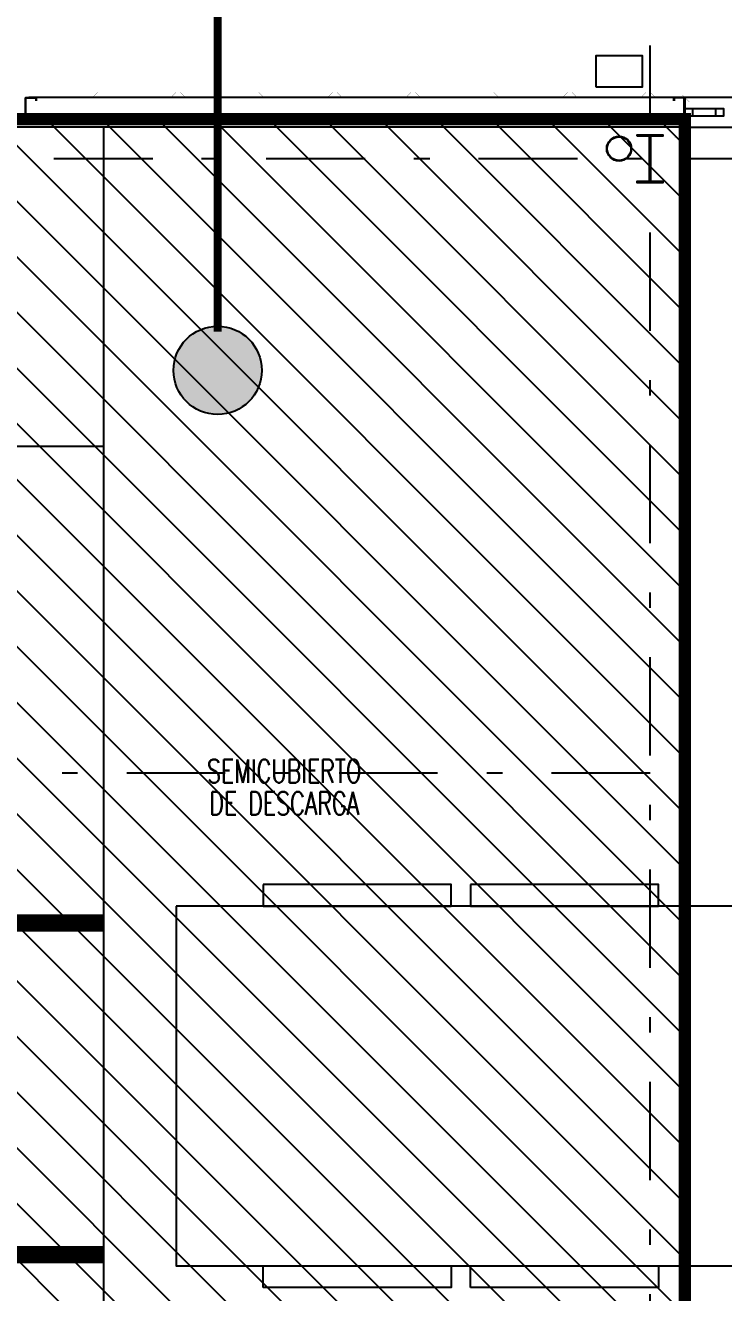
# Model space of a CAD drawing. Header units: millimetres. Extents: x -77 to 207, y -160 to 187.
# Drawn here: x -25.25 to -20.74, y 34.07 to 42.24 of the extents above; entities that cross this region are included whole.
import ezdxf
from ezdxf.enums import TextEntityAlignment as Align
from ezdxf.xclip import XClip

# ---------------------------------------------------------------- set-up
doc = ezdxf.new("R2010")
doc.units = ezdxf.units.MM
doc.header["$LTSCALE"] = 0.1
doc.linetypes.add('X REF - ANELO INST bind$0$X REF - ANELO$0$DASHDOT2', pattern=[12.7, 6.35, -3.175, 0, -3.175])
doc.linetypes.add('X REF - ANELO INST bind$0$X REF - ANELO$0$DASHED', pattern=[0.75, 0.5, -0.25])
for name, color, linetype in [('C08 CH trapezoidal', 148, 'Continuous'), ('X REF - ANELO INST bind$0$X REF - ANELO EXT$0$A-VISTAS', 8, 'Continuous'), ('X REF - ANELO INST bind$0$X REF - ANELO EXT$0$C-METALICA', 8, 'Continuous'), ('X REF - ANELO INST bind$0$X REF - ANELO EXT$0$E-REJILLAS', 8, 'Continuous'), ('X REF - ANELO INST bind$0$X REF - ANELO EXT$0$E-VEHICULOS', 8, 'Continuous'), ('X REF - ANELO INST bind$0$X REF - ANELO EXT$0$R-NOMBRE LOCAL', 7, 'Continuous'), ('X REF - ANELO INST bind$0$X REF - ANELO$0$A-CHAPA TRAPEZOIDAL', 8, 'Continuous'), ('X REF - ANELO INST bind$0$X REF - ANELO$0$A-VISTAS', 8, 'Continuous'), ('X REF - ANELO INST bind$0$X REF - ANELO$0$E-GENERAL', 8, 'Continuous'), ('X REF - ANELO INST bind$0$X REF - ANELO$0$E-MONTANTE PLUVIAL', 8, 'Continuous'), ('X REF - ANELO INST bind$0$X REF - ANELO$0$MET-COLUMNA METALICA', 7, 'Continuous'), ('X REF - ANELO INST bind$0$X REF - ANELO$0$MET-CORREAS DE CV', 7, 'Continuous'), ('X REF - ANELO INST bind$0$X REF - ANELO$0$MET-EJE CABRIADAS', 8, 'X REF - ANELO INST bind$0$X REF - ANELO$0$DASHDOT2'), ('X REF - ANELO INST bind$0$X REF - ANELO$0$P-PINT VIAL AMARILLA', 9, 'Continuous'), ('X REF - ANELO INST bind$0$X REF - ANELO$0$PROY', 8, 'X REF - ANELO INST bind$0$X REF - ANELO$0$DASHED')]:
    doc.layers.add(name, color=color, linetype=linetype)
doc.styles.add('X REF - ANELO INST bind$0$X REF - ANELO EXT$0$VAUX', font='romans.shx', dxfattribs={"width": 0.85})

# ---------------------------------------------------------------- blocks, each defined once
blk = doc.blocks.new('X REF - ANELO INST bind$0$X REF - ANELO EXT$0$camion')
at = {"layer": 'X REF - ANELO INST bind$0$X REF - ANELO EXT$0$E-VEHICULOS'}
for points in [[(1.2585, -1.0353), (-1.0621, -1.0353), (-1.0621, -15.535), (1.2585, -15.535)], [(-1.2018, -1.5954), (-1.0621, -1.5954), (-1.0621, -2.8086), (-1.2018, -2.8086)], [(1.3982, -1.5954), (1.2585, -1.5954), (1.2585, -2.8086), (1.3982, -2.8086)], [(-1.2018, -2.9341), (-1.0621, -2.9341), (-1.0621, -4.1473), (-1.2018, -4.1473)], [(1.3982, -2.9341), (1.2585, -2.9341), (1.2585, -4.1473), (1.3982, -4.1473)]]:
    blk.add_lwpolyline(points, close=True, dxfattribs=at)
blk = doc.blocks.new('X REF - ANELO INST bind$0$X REF - ANELO EXT$0$N Local')
at = {"layer": 'X REF - ANELO INST bind$0$X REF - ANELO EXT$0$R-NOMBRE LOCAL', "lineweight": 0, "style": 'X REF - ANELO INST bind$0$X REF - ANELO EXT$0$VAUX', "width": 0.85}
for p in [(6337.572, -934.455), (6337.572, -934.715)]:
    blk.add_attdef('NOMBRE', text='', height=0.182, dxfattribs=at).set_placement(p, align=Align.CENTER)
blk = doc.blocks.new('X REF - ANELO INST bind$0$X REF - ANELO EXT$0$rpluvial')
blk.add_lwpolyline([(1964.5718, 1190.3267), (1964.8718, 1190.3267), (1964.8718, 1190.5267), (1964.5718, 1190.5267)], close=True)
blk = doc.blocks.new('X REF - ANELO INST bind$0$X REF - ANELO EXT')
at = {"layer": 'X REF - ANELO INST bind$0$X REF - ANELO EXT$0$A-VISTAS'}
for p, q in [((-24.7429, 41.588), (-24.7429, 29.7951)), ((-26.2426, 39.5284), (-24.7429, 39.5284))]:
    blk.add_line(p, q, dxfattribs=at)
for points in [[(-11.8079, 41.753), (-11.8079, 41.778), (-20.9926, 41.778)], [(-20.9926, 41.588), (-11.8079, 41.588), (-11.8079, 41.613)]]:
    blk.add_lwpolyline(points, dxfattribs=at)
at = {"layer": 'X REF - ANELO INST bind$0$X REF - ANELO EXT$0$C-METALICA'}
for p, q in [((-20.9426, 41.708), (-20.7926, 41.708)), ((-20.7926, 41.658), (-20.9426, 41.658))]:
    blk.add_line(p, q, dxfattribs=at)
for points in [[(-20.9926, 41.708), (-20.9426, 41.708), (-20.9426, 41.658), (-20.9926, 41.658)], [(-20.7926, 41.708), (-20.7426, 41.708), (-20.7426, 41.658), (-20.7926, 41.658)]]:
    blk.add_lwpolyline(points, close=True, dxfattribs=at)
ref = blk.add_blockref('X REF - ANELO INST bind$0$X REF - ANELO EXT$0$N Local', (5046.4799, 784.9212, -0.0175), dxfattribs=dict(xscale=-0.7999999999999545, yscale=0.8000000000000114, zscale=0.8))
ref.add_attrib('NOMBRE', 'SEMICUBIERTO', dxfattribs={"layer": 'X REF - ANELO INST bind$0$X REF - ANELO EXT$0$R-NOMBRE LOCAL', "lineweight": 0, "height": 0.15, "style": 'X REF - ANELO INST bind$0$X REF - ANELO EXT$0$VAUX', "width": 0.7}).set_placement((-23.5775, 37.3573, -0.0175), align=Align.CENTER)
ref.add_attrib('NOMBRE', 'DE DESCARGA', dxfattribs={"layer": 'X REF - ANELO INST bind$0$X REF - ANELO EXT$0$R-NOMBRE LOCAL', "lineweight": 0, "height": 0.15, "style": 'X REF - ANELO INST bind$0$X REF - ANELO EXT$0$VAUX', "width": 0.7}).set_placement((-23.5775, 37.1493, -0.0175), align=Align.CENTER)
at = {"color": 0, "rotation": 90}
blk.add_blockref('X REF - ANELO INST bind$0$X REF - ANELO EXT$0$camion', (-25.3094, 35.3021, 0.0175), dxfattribs=at)
at = {"layer": 'X REF - ANELO INST bind$0$X REF - ANELO EXT$0$E-REJILLAS'}
blk.add_blockref('X REF - ANELO INST bind$0$X REF - ANELO EXT$0$rpluvial', (-1986.1388, -1148.4785, 0.0103), dxfattribs=at)
blk = doc.blocks.new('X REF - ANELO INST bind$0$X REF - ANELO$0$CMETP')
at = {"layer": 'X REF - ANELO INST bind$0$X REF - ANELO$0$MET-COLUMNA METALICA'}
blk.add_hatch(color=256, dxfattribs=at).paths.add_polyline_path([(-0.0825, 0), (-0.0825, 0.0097), (-0.0073, 0.0097, 0.414214), (-0.0029, 0.0141), (-0.0029, 0.2958, 0.414214), (-0.0073, 0.3002), (-0.0825, 0.3002), (-0.0825, 0.31), (0.0825, 0.31), (0.0825, 0.3002), (0.0073, 0.3002, 0.414214), (0.0029, 0.2958), (0.0029, 0.0141, 0.414214), (0.0073, 0.0097), (0.0825, 0.0097), (0.0825, 0)])
blk.add_lwpolyline([(0.0825, 0.3002), (0.0825, 0.31), (-0.0825, 0.31), (-0.0825, 0.3002), (-0.0073, 0.3002, -0.414214), (-0.0029, 0.2958), (-0.0029, 0.0141, -0.414214), (-0.0073, 0.0097), (-0.0825, 0.0097), (-0.0825, 0), (0.0825, 0), (0.0825, 0.0097), (0.0073, 0.0097, -0.414214), (0.0029, 0.0141), (0.0029, 0.2958, -0.414214), (0.0073, 0.3002)], format="xyb", close=True, dxfattribs=at)
blk = doc.blocks.new('X REF - ANELO INST bind$0$X REF - ANELO')
at = {"layer": 'X REF - ANELO INST bind$0$X REF - ANELO$0$A-CHAPA TRAPEZOIDAL', "const_width": 0.0006}
for points in [[(-25.0626, 41.7828), (-25.0926, 41.7828), (-25.0966, 41.7868), (-25.1272, 41.7868), (-25.1312, 41.7828), (-25.1612, 41.7828), (-25.1652, 41.7868), (-25.1952, 41.7868), (-25.1992, 41.7828), (-25.2253, 41.7828)], [(-25.0626, 41.6332), (-25.0926, 41.6332), (-25.0966, 41.6292), (-25.1272, 41.6292), (-25.1312, 41.6332), (-25.1612, 41.6332), (-25.1652, 41.6292), (-25.1952, 41.6292), (-25.1992, 41.6332), (-25.2253, 41.6332)]]:
    blk.add_lwpolyline(points, dxfattribs=at)
at = {"layer": 'X REF - ANELO INST bind$0$X REF - ANELO$0$A-CHAPA TRAPEZOIDAL'}
for points in [[(-23.5466, 41.7828, 0.0006, 0.0006, 0), (-23.5766, 41.7828, 0.0006, 0.0006, 0), (-23.5806, 41.7868, 0.0006, 0.0006, 0), (-23.6112, 41.7868, 0.0006, 0.0006, 0), (-23.6152, 41.7828, 0.0006, 0.0006, 0), (-23.6452, 41.7828, 0.0006, 0.0006, 0), (-23.6492, 41.7868, 0.0006, 0.0006, 0), (-23.6792, 41.7868, 0.0006, 0.0006, 0), (-23.6832, 41.7828, 0.0006, 0.0006, 0), (-23.7132, 41.7828, 0.0006, 0.0006, 0), (-23.7415, 41.8111, 0.0006, 0.0006, 0), (-23.7715, 41.8111, 0.0006, 0.0006, 0), (-23.7998, 41.7828, 0.0006, 0.0006, 0), (-23.8298, 41.7828, 0.0006, 0.0006, 0), (-23.8338, 41.7868, 0.0006, 0.0006, 0), (-23.8638, 41.7868, 0.0006, 0.0006, 0), (-23.8678, 41.7828, 0.0006, 0.0006, 0), (-23.8978, 41.7828, 0.0006, 0.0006, 0), (-23.9018, 41.7868, 0.0006, 0.0006, 0), (-23.9318, 41.7868, 0.0006, 0.0006, 0), (-23.9358, 41.7828, 0.0006, 0.0006, 0), (-23.9658, 41.7828, 0.0006, 0.0006, 0), (-23.994, 41.8111, 0.0006, 0.0006, 0), (-24.024, 41.8111, 0.0006, 0.0006, 0), (-24.0523, 41.7828, 0.0006, 0.0006, 0), (-24.0823, 41.7828, 0.0006, 0.0006, 0), (-24.0863, 41.7868, 0.0006, 0.0006, 0), (-24.1163, 41.7868, 0.0006, 0.0006, 0), (-24.1203, 41.7828, 0.0006, 0.0006, 0), (-24.1503, 41.7828, 0.0006, 0.0006, 0), (-24.1543, 41.7868, 0.0006, 0.0006, 0), (-24.1843, 41.7868, 0.0006, 0.0006, 0), (-24.1883, 41.7828, 0.0006, 0.0006, 0), (-24.2183, 41.7828, 0.0006, 0.0006, 0), (-24.2466, 41.8111, 0.0006, 0.0006, 0), (-24.2766, 41.8111, 0.0006, 0.0006, 0), (-24.3049, 41.7828, 0.0006, 0.0006, 0), (-24.3349, 41.7828, 0.0006, 0.0006, 0), (-24.3389, 41.7868, 0.0006, 0.0006, 0), (-24.3689, 41.7868, 0.0006, 0.0006, 0), (-24.3729, 41.7828, 0.0006, 0.0006, 0), (-24.4029, 41.7828, 0.0006, 0.0006, 0), (-24.4069, 41.7868, 0.0006, 0.0006, 0), (-24.4369, 41.7868, 0.0006, 0.0006, 0), (-24.4409, 41.7828, 0.0006, 0.0006, 0), (-24.4709, 41.7828, 0.0006, 0.0006, 0), (-24.4992, 41.8111, 0.0006, 0.0006, 0), (-24.5292, 41.8111, 0.0006, 0.0006, 0), (-24.5575, 41.7828, 0.0006, 0.0006, 0), (-24.5875, 41.7828, 0.0006, 0.0006, 0), (-24.5915, 41.7868, 0.0006, 0.0006, 0), (-24.6215, 41.7868, 0.0006, 0.0006, 0), (-24.6255, 41.7828, 0.0006, 0.0006, 0), (-24.6555, 41.7828, 0.0006, 0.0006, 0), (-24.6595, 41.7868, 0.0006, 0.0006, 0), (-24.6895, 41.7868, 0.0006, 0.0006, 0), (-24.6935, 41.7828, 0.0006, 0.0006, 0), (-24.7235, 41.7828, 0.0006, 0.0006, 0), (-24.7517, 41.8111, 0.0006, 0.0006, 0), (-24.7817, 41.8111, 0.0006, 0.0006, 0), (-24.81, 41.7828, 0.0006, 0.0006, 0), (-24.84, 41.7828, 0.0006, 0.0006, 0), (-24.844, 41.7868, 0.0006, 0.0006, 0), (-24.874, 41.7868, 0.0006, 0.0006, 0), (-24.878, 41.7828, 0.0006, 0.0006, 0), (-24.908, 41.7828, 0.0006, 0.0006, 0), (-24.912, 41.7868, 0.0006, 0.0006, 0), (-24.942, 41.7868, 0.0006, 0.0006, 0), (-24.946, 41.7828, 0.0006, 0.0006, 0), (-24.976, 41.7828, 0.0006, 0.0006, 0), (-25.0043, 41.8111, 0.0006, 0.0006, 0), (-25.0343, 41.8111, 0.0006, 0.0006, 0), (-25.0626, 41.7828, 0, 0, 0)], [(-22.0306, 41.7828, 0.0006, 0.0006, 0), (-22.0606, 41.7828, 0.0006, 0.0006, 0), (-22.0646, 41.7868, 0.0006, 0.0006, 0), (-22.0952, 41.7868, 0.0006, 0.0006, 0), (-22.0992, 41.7828, 0.0006, 0.0006, 0), (-22.1292, 41.7828, 0.0006, 0.0006, 0), (-22.1332, 41.7868, 0.0006, 0.0006, 0), (-22.1632, 41.7868, 0.0006, 0.0006, 0), (-22.1672, 41.7828, 0.0006, 0.0006, 0), (-22.1972, 41.7828, 0.0006, 0.0006, 0), (-22.2255, 41.8111, 0.0006, 0.0006, 0), (-22.2555, 41.8111, 0.0006, 0.0006, 0), (-22.2838, 41.7828, 0.0006, 0.0006, 0), (-22.3138, 41.7828, 0.0006, 0.0006, 0), (-22.3178, 41.7868, 0.0006, 0.0006, 0), (-22.3478, 41.7868, 0.0006, 0.0006, 0), (-22.3518, 41.7828, 0.0006, 0.0006, 0), (-22.3818, 41.7828, 0.0006, 0.0006, 0), (-22.3858, 41.7868, 0.0006, 0.0006, 0), (-22.4158, 41.7868, 0.0006, 0.0006, 0), (-22.4198, 41.7828, 0.0006, 0.0006, 0), (-22.4498, 41.7828, 0.0006, 0.0006, 0), (-22.4781, 41.8111, 0.0006, 0.0006, 0), (-22.5081, 41.8111, 0.0006, 0.0006, 0), (-22.5363, 41.7828, 0.0006, 0.0006, 0), (-22.5663, 41.7828, 0.0006, 0.0006, 0), (-22.5703, 41.7868, 0.0006, 0.0006, 0), (-22.6003, 41.7868, 0.0006, 0.0006, 0), (-22.6043, 41.7828, 0.0006, 0.0006, 0), (-22.6343, 41.7828, 0.0006, 0.0006, 0), (-22.6383, 41.7868, 0.0006, 0.0006, 0), (-22.6683, 41.7868, 0.0006, 0.0006, 0), (-22.6723, 41.7828, 0.0006, 0.0006, 0), (-22.7023, 41.7828, 0.0006, 0.0006, 0), (-22.7306, 41.8111, 0.0006, 0.0006, 0), (-22.7606, 41.8111, 0.0006, 0.0006, 0), (-22.7889, 41.7828, 0.0006, 0.0006, 0), (-22.8189, 41.7828, 0.0006, 0.0006, 0), (-22.8229, 41.7868, 0.0006, 0.0006, 0), (-22.8529, 41.7868, 0.0006, 0.0006, 0), (-22.8569, 41.7828, 0.0006, 0.0006, 0), (-22.8869, 41.7828, 0.0006, 0.0006, 0), (-22.8909, 41.7868, 0.0006, 0.0006, 0), (-22.9209, 41.7868, 0.0006, 0.0006, 0), (-22.9249, 41.7828, 0.0006, 0.0006, 0), (-22.9549, 41.7828, 0.0006, 0.0006, 0), (-22.9832, 41.8111, 0.0006, 0.0006, 0), (-23.0132, 41.8111, 0.0006, 0.0006, 0), (-23.0415, 41.7828, 0.0006, 0.0006, 0), (-23.0715, 41.7828, 0.0006, 0.0006, 0), (-23.0755, 41.7868, 0.0006, 0.0006, 0), (-23.1055, 41.7868, 0.0006, 0.0006, 0), (-23.1095, 41.7828, 0.0006, 0.0006, 0), (-23.1395, 41.7828, 0.0006, 0.0006, 0), (-23.1435, 41.7868, 0.0006, 0.0006, 0), (-23.1735, 41.7868, 0.0006, 0.0006, 0), (-23.1775, 41.7828, 0.0006, 0.0006, 0), (-23.2075, 41.7828, 0.0006, 0.0006, 0), (-23.2358, 41.8111, 0.0006, 0.0006, 0), (-23.2658, 41.8111, 0.0006, 0.0006, 0), (-23.2941, 41.7828, 0.0006, 0.0006, 0), (-23.3241, 41.7828, 0.0006, 0.0006, 0), (-23.3281, 41.7868, 0.0006, 0.0006, 0), (-23.3581, 41.7868, 0.0006, 0.0006, 0), (-23.3621, 41.7828, 0.0006, 0.0006, 0), (-23.3921, 41.7828, 0.0006, 0.0006, 0), (-23.3961, 41.7868, 0.0006, 0.0006, 0), (-23.4261, 41.7868, 0.0006, 0.0006, 0), (-23.4301, 41.7828, 0.0006, 0.0006, 0), (-23.4601, 41.7828, 0.0006, 0.0006, 0), (-23.4883, 41.8111, 0.0006, 0.0006, 0), (-23.5183, 41.8111, 0.0006, 0.0006, 0), (-23.5466, 41.7828, 0, 0, 0)], [(-21.0089, 41.7943, 0.0006, 0.0006, 0), (-21.0204, 41.7828, 0.0006, 0.0006, 0), (-21.0504, 41.7828, 0.0006, 0.0006, 0), (-21.0544, 41.7868, 0.0006, 0.0006, 0), (-21.0844, 41.7868, 0.0006, 0.0006, 0), (-21.0884, 41.7828, 0.0006, 0.0006, 0), (-21.1184, 41.7828, 0.0006, 0.0006, 0), (-21.1224, 41.7868, 0.0006, 0.0006, 0), (-21.1524, 41.7868, 0.0006, 0.0006, 0), (-21.1564, 41.7828, 0.0006, 0.0006, 0), (-21.1864, 41.7828, 0.0006, 0.0006, 0), (-21.2146, 41.8111, 0.0006, 0.0006, 0), (-21.2446, 41.8111, 0.0006, 0.0006, 0), (-21.2729, 41.7828, 0.0006, 0.0006, 0), (-21.3029, 41.7828, 0.0006, 0.0006, 0), (-21.3069, 41.7868, 0.0006, 0.0006, 0), (-21.3369, 41.7868, 0.0006, 0.0006, 0), (-21.3409, 41.7828, 0.0006, 0.0006, 0), (-21.3709, 41.7828, 0.0006, 0.0006, 0), (-21.3749, 41.7868, 0.0006, 0.0006, 0), (-21.4049, 41.7868, 0.0006, 0.0006, 0), (-21.4089, 41.7828, 0.0006, 0.0006, 0), (-21.4389, 41.7828, 0.0006, 0.0006, 0), (-21.4672, 41.8111, 0.0006, 0.0006, 0), (-21.4972, 41.8111, 0.0006, 0.0006, 0), (-21.5255, 41.7828, 0.0006, 0.0006, 0), (-21.5555, 41.7828, 0.0006, 0.0006, 0), (-21.5595, 41.7868, 0.0006, 0.0006, 0), (-21.5895, 41.7868, 0.0006, 0.0006, 0), (-21.5935, 41.7828, 0.0006, 0.0006, 0), (-21.6235, 41.7828, 0.0006, 0.0006, 0), (-21.6275, 41.7868, 0.0006, 0.0006, 0), (-21.6575, 41.7868, 0.0006, 0.0006, 0), (-21.6615, 41.7828, 0.0006, 0.0006, 0), (-21.6915, 41.7828, 0.0006, 0.0006, 0), (-21.7198, 41.8111, 0.0006, 0.0006, 0), (-21.7498, 41.8111, 0.0006, 0.0006, 0), (-21.7781, 41.7828, 0.0006, 0.0006, 0), (-21.8081, 41.7828, 0.0006, 0.0006, 0), (-21.8121, 41.7868, 0.0006, 0.0006, 0), (-21.8421, 41.7868, 0.0006, 0.0006, 0), (-21.8461, 41.7828, 0.0006, 0.0006, 0), (-21.8761, 41.7828, 0.0006, 0.0006, 0), (-21.8801, 41.7868, 0.0006, 0.0006, 0), (-21.9101, 41.7868, 0.0006, 0.0006, 0), (-21.9141, 41.7828, 0.0006, 0.0006, 0), (-21.9441, 41.7828, 0.0006, 0.0006, 0), (-21.9724, 41.8111, 0.0006, 0.0006, 0), (-22.0024, 41.8111, 0.0006, 0.0006, 0), (-22.0306, 41.7828, 0, 0, 0)], [(-23.5466, 41.6332, 0.0006, 0.0006, 0), (-23.5766, 41.6332, 0.0006, 0.0006, 0), (-23.5806, 41.6292, 0.0006, 0.0006, 0), (-23.6112, 41.6292, 0.0006, 0.0006, 0), (-23.6152, 41.6332, 0.0006, 0.0006, 0), (-23.6452, 41.6332, 0.0006, 0.0006, 0), (-23.6492, 41.6292, 0.0006, 0.0006, 0), (-23.6792, 41.6292, 0.0006, 0.0006, 0), (-23.6832, 41.6332, 0.0006, 0.0006, 0), (-23.7132, 41.6332, 0.0006, 0.0006, 0), (-23.7415, 41.6049, 0.0006, 0.0006, 0), (-23.7715, 41.6049, 0.0006, 0.0006, 0), (-23.7998, 41.6332, 0.0006, 0.0006, 0), (-23.8298, 41.6332, 0.0006, 0.0006, 0), (-23.8338, 41.6292, 0.0006, 0.0006, 0), (-23.8638, 41.6292, 0.0006, 0.0006, 0), (-23.8678, 41.6332, 0.0006, 0.0006, 0), (-23.8978, 41.6332, 0.0006, 0.0006, 0), (-23.9018, 41.6292, 0.0006, 0.0006, 0), (-23.9318, 41.6292, 0.0006, 0.0006, 0), (-23.9358, 41.6332, 0.0006, 0.0006, 0), (-23.9658, 41.6332, 0.0006, 0.0006, 0), (-23.994, 41.6049, 0.0006, 0.0006, 0), (-24.024, 41.6049, 0.0006, 0.0006, 0), (-24.0523, 41.6332, 0.0006, 0.0006, 0), (-24.0823, 41.6332, 0.0006, 0.0006, 0), (-24.0863, 41.6292, 0.0006, 0.0006, 0), (-24.1163, 41.6292, 0.0006, 0.0006, 0), (-24.1203, 41.6332, 0.0006, 0.0006, 0), (-24.1503, 41.6332, 0.0006, 0.0006, 0), (-24.1543, 41.6292, 0.0006, 0.0006, 0), (-24.1843, 41.6292, 0.0006, 0.0006, 0), (-24.1883, 41.6332, 0.0006, 0.0006, 0), (-24.2183, 41.6332, 0.0006, 0.0006, 0), (-24.2466, 41.6049, 0.0006, 0.0006, 0), (-24.2766, 41.6049, 0.0006, 0.0006, 0), (-24.3049, 41.6332, 0.0006, 0.0006, 0), (-24.3349, 41.6332, 0.0006, 0.0006, 0), (-24.3389, 41.6292, 0.0006, 0.0006, 0), (-24.3689, 41.6292, 0.0006, 0.0006, 0), (-24.3729, 41.6332, 0.0006, 0.0006, 0), (-24.4029, 41.6332, 0.0006, 0.0006, 0), (-24.4069, 41.6292, 0.0006, 0.0006, 0), (-24.4369, 41.6292, 0.0006, 0.0006, 0), (-24.4409, 41.6332, 0.0006, 0.0006, 0), (-24.4709, 41.6332, 0.0006, 0.0006, 0), (-24.4992, 41.6049, 0.0006, 0.0006, 0), (-24.5292, 41.6049, 0.0006, 0.0006, 0), (-24.5575, 41.6332, 0.0006, 0.0006, 0), (-24.5875, 41.6332, 0.0006, 0.0006, 0), (-24.5915, 41.6292, 0.0006, 0.0006, 0), (-24.6215, 41.6292, 0.0006, 0.0006, 0), (-24.6255, 41.6332, 0.0006, 0.0006, 0), (-24.6555, 41.6332, 0.0006, 0.0006, 0), (-24.6595, 41.6292, 0.0006, 0.0006, 0), (-24.6895, 41.6292, 0.0006, 0.0006, 0), (-24.6935, 41.6332, 0.0006, 0.0006, 0), (-24.7235, 41.6332, 0.0006, 0.0006, 0), (-24.7517, 41.6049, 0.0006, 0.0006, 0), (-24.7817, 41.6049, 0.0006, 0.0006, 0), (-24.81, 41.6332, 0.0006, 0.0006, 0), (-24.84, 41.6332, 0.0006, 0.0006, 0), (-24.844, 41.6292, 0.0006, 0.0006, 0), (-24.874, 41.6292, 0.0006, 0.0006, 0), (-24.878, 41.6332, 0.0006, 0.0006, 0), (-24.908, 41.6332, 0.0006, 0.0006, 0), (-24.912, 41.6292, 0.0006, 0.0006, 0), (-24.942, 41.6292, 0.0006, 0.0006, 0), (-24.946, 41.6332, 0.0006, 0.0006, 0), (-24.976, 41.6332, 0.0006, 0.0006, 0), (-25.0043, 41.6049, 0.0006, 0.0006, 0), (-25.0343, 41.6049, 0.0006, 0.0006, 0), (-25.0626, 41.6332, 0, 0, 0)], [(-22.0306, 41.6332, 0.0006, 0.0006, 0), (-22.0606, 41.6332, 0.0006, 0.0006, 0), (-22.0646, 41.6292, 0.0006, 0.0006, 0), (-22.0952, 41.6292, 0.0006, 0.0006, 0), (-22.0992, 41.6332, 0.0006, 0.0006, 0), (-22.1292, 41.6332, 0.0006, 0.0006, 0), (-22.1332, 41.6292, 0.0006, 0.0006, 0), (-22.1632, 41.6292, 0.0006, 0.0006, 0), (-22.1672, 41.6332, 0.0006, 0.0006, 0), (-22.1972, 41.6332, 0.0006, 0.0006, 0), (-22.2255, 41.6049, 0.0006, 0.0006, 0), (-22.2555, 41.6049, 0.0006, 0.0006, 0), (-22.2838, 41.6332, 0.0006, 0.0006, 0), (-22.3138, 41.6332, 0.0006, 0.0006, 0), (-22.3178, 41.6292, 0.0006, 0.0006, 0), (-22.3478, 41.6292, 0.0006, 0.0006, 0), (-22.3518, 41.6332, 0.0006, 0.0006, 0), (-22.3818, 41.6332, 0.0006, 0.0006, 0), (-22.3858, 41.6292, 0.0006, 0.0006, 0), (-22.4158, 41.6292, 0.0006, 0.0006, 0), (-22.4198, 41.6332, 0.0006, 0.0006, 0), (-22.4498, 41.6332, 0.0006, 0.0006, 0), (-22.4781, 41.6049, 0.0006, 0.0006, 0), (-22.5081, 41.6049, 0.0006, 0.0006, 0), (-22.5363, 41.6332, 0.0006, 0.0006, 0), (-22.5663, 41.6332, 0.0006, 0.0006, 0), (-22.5703, 41.6292, 0.0006, 0.0006, 0), (-22.6003, 41.6292, 0.0006, 0.0006, 0), (-22.6043, 41.6332, 0.0006, 0.0006, 0), (-22.6343, 41.6332, 0.0006, 0.0006, 0), (-22.6383, 41.6292, 0.0006, 0.0006, 0), (-22.6683, 41.6292, 0.0006, 0.0006, 0), (-22.6723, 41.6332, 0.0006, 0.0006, 0), (-22.7023, 41.6332, 0.0006, 0.0006, 0), (-22.7306, 41.6049, 0.0006, 0.0006, 0), (-22.7606, 41.6049, 0.0006, 0.0006, 0), (-22.7889, 41.6332, 0.0006, 0.0006, 0), (-22.8189, 41.6332, 0.0006, 0.0006, 0), (-22.8229, 41.6292, 0.0006, 0.0006, 0), (-22.8529, 41.6292, 0.0006, 0.0006, 0), (-22.8569, 41.6332, 0.0006, 0.0006, 0), (-22.8869, 41.6332, 0.0006, 0.0006, 0), (-22.8909, 41.6292, 0.0006, 0.0006, 0), (-22.9209, 41.6292, 0.0006, 0.0006, 0), (-22.9249, 41.6332, 0.0006, 0.0006, 0), (-22.9549, 41.6332, 0.0006, 0.0006, 0), (-22.9832, 41.6049, 0.0006, 0.0006, 0), (-23.0132, 41.6049, 0.0006, 0.0006, 0), (-23.0415, 41.6332, 0.0006, 0.0006, 0), (-23.0715, 41.6332, 0.0006, 0.0006, 0), (-23.0755, 41.6292, 0.0006, 0.0006, 0), (-23.1055, 41.6292, 0.0006, 0.0006, 0), (-23.1095, 41.6332, 0.0006, 0.0006, 0), (-23.1395, 41.6332, 0.0006, 0.0006, 0), (-23.1435, 41.6292, 0.0006, 0.0006, 0), (-23.1735, 41.6292, 0.0006, 0.0006, 0), (-23.1775, 41.6332, 0.0006, 0.0006, 0), (-23.2075, 41.6332, 0.0006, 0.0006, 0), (-23.2358, 41.6049, 0.0006, 0.0006, 0), (-23.2658, 41.6049, 0.0006, 0.0006, 0), (-23.2941, 41.6332, 0.0006, 0.0006, 0), (-23.3241, 41.6332, 0.0006, 0.0006, 0), (-23.3281, 41.6292, 0.0006, 0.0006, 0), (-23.3581, 41.6292, 0.0006, 0.0006, 0), (-23.3621, 41.6332, 0.0006, 0.0006, 0), (-23.3921, 41.6332, 0.0006, 0.0006, 0), (-23.3961, 41.6292, 0.0006, 0.0006, 0), (-23.4261, 41.6292, 0.0006, 0.0006, 0), (-23.4301, 41.6332, 0.0006, 0.0006, 0), (-23.4601, 41.6332, 0.0006, 0.0006, 0), (-23.4883, 41.6049, 0.0006, 0.0006, 0), (-23.5183, 41.6049, 0.0006, 0.0006, 0), (-23.5466, 41.6332, 0, 0, 0)], [(-21.0089, 41.6217, 0.0006, 0.0006, 0), (-21.0204, 41.6332, 0.0006, 0.0006, 0), (-21.0504, 41.6332, 0.0006, 0.0006, 0), (-21.0544, 41.6292, 0.0006, 0.0006, 0), (-21.0844, 41.6292, 0.0006, 0.0006, 0), (-21.0884, 41.6332, 0.0006, 0.0006, 0), (-21.1184, 41.6332, 0.0006, 0.0006, 0), (-21.1224, 41.6292, 0.0006, 0.0006, 0), (-21.1524, 41.6292, 0.0006, 0.0006, 0), (-21.1564, 41.6332, 0.0006, 0.0006, 0), (-21.1864, 41.6332, 0.0006, 0.0006, 0), (-21.2146, 41.6049, 0.0006, 0.0006, 0), (-21.2446, 41.6049, 0.0006, 0.0006, 0), (-21.2729, 41.6332, 0.0006, 0.0006, 0), (-21.3029, 41.6332, 0.0006, 0.0006, 0), (-21.3069, 41.6292, 0.0006, 0.0006, 0), (-21.3369, 41.6292, 0.0006, 0.0006, 0), (-21.3409, 41.6332, 0.0006, 0.0006, 0), (-21.3709, 41.6332, 0.0006, 0.0006, 0), (-21.3749, 41.6292, 0.0006, 0.0006, 0), (-21.4049, 41.6292, 0.0006, 0.0006, 0), (-21.4089, 41.6332, 0.0006, 0.0006, 0), (-21.4389, 41.6332, 0.0006, 0.0006, 0), (-21.4672, 41.6049, 0.0006, 0.0006, 0), (-21.4972, 41.6049, 0.0006, 0.0006, 0), (-21.5255, 41.6332, 0.0006, 0.0006, 0), (-21.5555, 41.6332, 0.0006, 0.0006, 0), (-21.5595, 41.6292, 0.0006, 0.0006, 0), (-21.5895, 41.6292, 0.0006, 0.0006, 0), (-21.5935, 41.6332, 0.0006, 0.0006, 0), (-21.6235, 41.6332, 0.0006, 0.0006, 0), (-21.6275, 41.6292, 0.0006, 0.0006, 0), (-21.6575, 41.6292, 0.0006, 0.0006, 0), (-21.6615, 41.6332, 0.0006, 0.0006, 0), (-21.6915, 41.6332, 0.0006, 0.0006, 0), (-21.7198, 41.6049, 0.0006, 0.0006, 0), (-21.7498, 41.6049, 0.0006, 0.0006, 0), (-21.7781, 41.6332, 0.0006, 0.0006, 0), (-21.8081, 41.6332, 0.0006, 0.0006, 0), (-21.8121, 41.6292, 0.0006, 0.0006, 0), (-21.8421, 41.6292, 0.0006, 0.0006, 0), (-21.8461, 41.6332, 0.0006, 0.0006, 0), (-21.8761, 41.6332, 0.0006, 0.0006, 0), (-21.8801, 41.6292, 0.0006, 0.0006, 0), (-21.9101, 41.6292, 0.0006, 0.0006, 0), (-21.9141, 41.6332, 0.0006, 0.0006, 0), (-21.9441, 41.6332, 0.0006, 0.0006, 0), (-21.9724, 41.6049, 0.0006, 0.0006, 0), (-22.0024, 41.6049, 0.0006, 0.0006, 0), (-22.0306, 41.6332, 0, 0, 0)], [(-20.9926, 41.5381, 0.0006, 0.0006, 0), (-20.9904, 41.5213, 0.0006, 0.0006, 0), (-21.0204, 41.5213, 0.0006, 0.0006, 0), (-21.0244, 41.5173, 0.0006, 0.0006, 0), (-21.0544, 41.5173, 0.0006, 0.0006, 0), (-21.0584, 41.5213, 0.0006, 0.0006, 0), (-21.0884, 41.5213, 0.0006, 0.0006, 0), (-21.0924, 41.5173, 0.0006, 0.0006, 0), (-21.1224, 41.5173, 0.0006, 0.0006, 0), (-21.1264, 41.5213, 0.0006, 0.0006, 0), (-21.1564, 41.5213, 0.0006, 0.0006, 0), (-21.1847, 41.493, 0.0006, 0.0006, 0), (-21.2147, 41.493, 0.0006, 0.0006, 0), (-21.2176, 41.4959, 0.0006, 0.0006, 0)]]:
    blk.add_lwpolyline(points, format="xyseb", dxfattribs=at)
at = {"layer": 'X REF - ANELO INST bind$0$X REF - ANELO$0$A-CHAPA TRAPEZOIDAL', "elevation": 0.0004}
blk.add_lwpolyline([(-20.9926, 41.5381, 0.0006, 0.0006, 0), (-20.9926, 41.5555, 0.0006, 0.0006, 0), (-20.9886, 41.5595, 0.0006, 0.0006, 0), (-20.9886, 41.5895, 0.0006, 0.0006, 0), (-20.9926, 41.5935, 0.0006, 0.0006, 0), (-20.9926, 41.6235, 0.0006, 0.0006, 0), (-20.9886, 41.6275, 0.0006, 0.0006, 0), (-20.9886, 41.6575, 0.0006, 0.0006, 0), (-20.9926, 41.6615, 0.0006, 0.0006, 0), (-20.9926, 41.6915, 0.0006, 0.0006, 0), (-20.9643, 41.7198, 0.0006, 0.0006, 0), (-20.9643, 41.7498, 0.0006, 0.0006, 0), (-21.0089, 41.7943, 0, 0, 0)], format="xyseb", dxfattribs=at)
at = {"layer": 'X REF - ANELO INST bind$0$X REF - ANELO$0$A-VISTAS'}
blk.add_line((-20.9886, 41.588), (-32.7941, 41.5881), dxfattribs=at)
at = {"layer": 'X REF - ANELO INST bind$0$X REF - ANELO$0$E-GENERAL', "ltscale": 0.1}
blk.add_lwpolyline([(-24.9908, 36.5029), (-24.7429, 36.5029), (-24.7429, 36.4029), (-27.5879, 36.4029), (-27.5879, 34.3629), (-24.7429, 34.3629), (-24.7429, 34.2629), (-27.6879, 34.2629), (-27.6879, 36.5029)], close=True, dxfattribs=at)
at = {"layer": 'X REF - ANELO INST bind$0$X REF - ANELO$0$E-MONTANTE PLUVIAL'}
for radius in [0.08, 0.0765]:
    blk.add_circle((-21.4169, 41.4483, 0.0103), radius, dxfattribs=at)
at = {"layer": 'X REF - ANELO INST bind$0$X REF - ANELO$0$MET-COLUMNA METALICA', "elevation": 0.0006}
for points in [[(-25.1769, 41.6573), (-25.1769, 41.641, -0.414214), (-25.1799, 41.638), (-25.2439, 41.638, -0.414214), (-25.2469, 41.641), (-25.2469, 41.775, -0.414214), (-25.2439, 41.778), (-25.1799, 41.778, -0.414214), (-25.1769, 41.775), (-25.1769, 41.7578)], [(-25.1794, 41.6573), (-25.1794, 41.641, -0.414214), (-25.1799, 41.6405), (-25.2439, 41.6405, -0.414214), (-25.2444, 41.641), (-25.2444, 41.775, -0.414214), (-25.2439, 41.7755), (-25.1799, 41.7755, -0.414214), (-25.1794, 41.775), (-25.1794, 41.7578)], [(-21.0651, 41.6573), (-21.0651, 41.641, 0.414214), (-21.0621, 41.638), (-20.9981, 41.638, 0.414214), (-20.9951, 41.641), (-20.9951, 41.775, 0.414214), (-20.9981, 41.778), (-21.0621, 41.778, 0.414214), (-21.0651, 41.775), (-21.0651, 41.7578)], [(-21.0626, 41.6573), (-21.0626, 41.641, 0.414214), (-21.0621, 41.6405), (-20.9981, 41.6405, 0.414214), (-20.9976, 41.641), (-20.9976, 41.775, 0.414214), (-20.9981, 41.7755), (-21.0621, 41.7755, 0.414214), (-21.0626, 41.775), (-21.0626, 41.7578)]]:
    blk.add_lwpolyline(points, format="xyb", dxfattribs=at)
at = {"layer": 'X REF - ANELO INST bind$0$X REF - ANELO$0$MET-CORREAS DE CV'}
for p, q in [((-20.9926, 41.778), (-25.2253, 41.778)), ((-20.9897, 41.638), (-25.2253, 41.638))]:
    blk.add_line(p, q, dxfattribs=at)
at = {"layer": 'X REF - ANELO INST bind$0$X REF - ANELO$0$MET-EJE CABRIADAS'}
for p, q in [((-21.2176, -0.8271, -0.0011), (-21.2176, 42.1137, -0.0011)), ((1.6013, 41.3831), (-54.2829, 41.3831)), ((1.6043, 41.3831), (-54.2799, 41.3831)), ((-21.2176, 37.4187, -0.0001), (-54.2799, 37.4187, -0.0001))]:
    blk.add_line(p, q, dxfattribs=at)
at = {"layer": 'X REF - ANELO INST bind$0$X REF - ANELO$0$P-PINT VIAL AMARILLA', "const_width": 0.1}
blk.add_lwpolyline([(-24.7429, 36.4529), (-27.638, 36.4529), (-27.638, 34.3129), (-24.7429, 34.3129)], dxfattribs=at)
at = {"layer": 'X REF - ANELO INST bind$0$X REF - ANELO$0$PROY', "ltscale": 10, "elevation": 0.0004}
blk.add_lwpolyline([(-20.9926, 41.778), (-20.9926, 41.778), (-20.9926, 29.795)], dxfattribs=at)
blk.add_blockref('X REF - ANELO INST bind$0$X REF - ANELO EXT', (0, 0))
at = {"layer": 'X REF - ANELO INST bind$0$X REF - ANELO$0$MET-COLUMNA METALICA', "xscale": -1}
blk.add_blockref('X REF - ANELO INST bind$0$X REF - ANELO$0$CMETP', (-21.2176, 41.2281), dxfattribs=at)
blk = doc.blocks.new('X REF - ANELO INST bind')
ref = blk.add_blockref('X REF - ANELO INST bind$0$X REF - ANELO', (0, 0))
XClip(ref).set_block_clipping_path([(-76.9680737415, -24.7711317477), (92.9860355418, 61.1669630168)])

msp = doc.modelspace()

# ---------------------------------------------------------------- hatches: boundary and pattern name
at = {"layer": 'C08 CH trapezoidal'}
h = msp.add_hatch(dxfattribs=at)
h.set_pattern_fill('LINE', color=256, scale=0.08, angle=135, style=0)
h.paths.add_polyline_path([(-26.2826, 41.638), (-20.9926, 41.638), (-20.9926, 29.795), (-26.2786, 29.795)])
h = msp.add_hatch(color=256, dxfattribs=at)
edge = h.paths.add_edge_path()
edge.add_arc((-24.007, 40.0179), 0.2848, 0, 360)

# ---------------------------------------------------------------- linework, layer by layer
at = {"layer": 'C08 CH trapezoidal', "elevation": 0.0004}
for points, const_width in [([(-24.007, 40.2684), (-24.007, 43.778), (-22.31, 43.778), (-22.3126, 43.0746)], 0.05), ([(-26.2826, 41.638), (-20.9926, 41.638), (-20.9926, 29.795), (-26.2786, 29.795), (-26.2826, 41.638)], 0.08)]:
    msp.add_lwpolyline(points, dxfattribs=dict(at, const_width=const_width))
at = {"layer": 'C08 CH trapezoidal'}
msp.add_circle((-24.007, 40.0179, -0.0936), 0.2848, dxfattribs=at)

# ---------------------------------------------------------------- block references
msp.add_blockref('X REF - ANELO INST bind', (0, 0))

doc.saveas('drawing.dxf')
